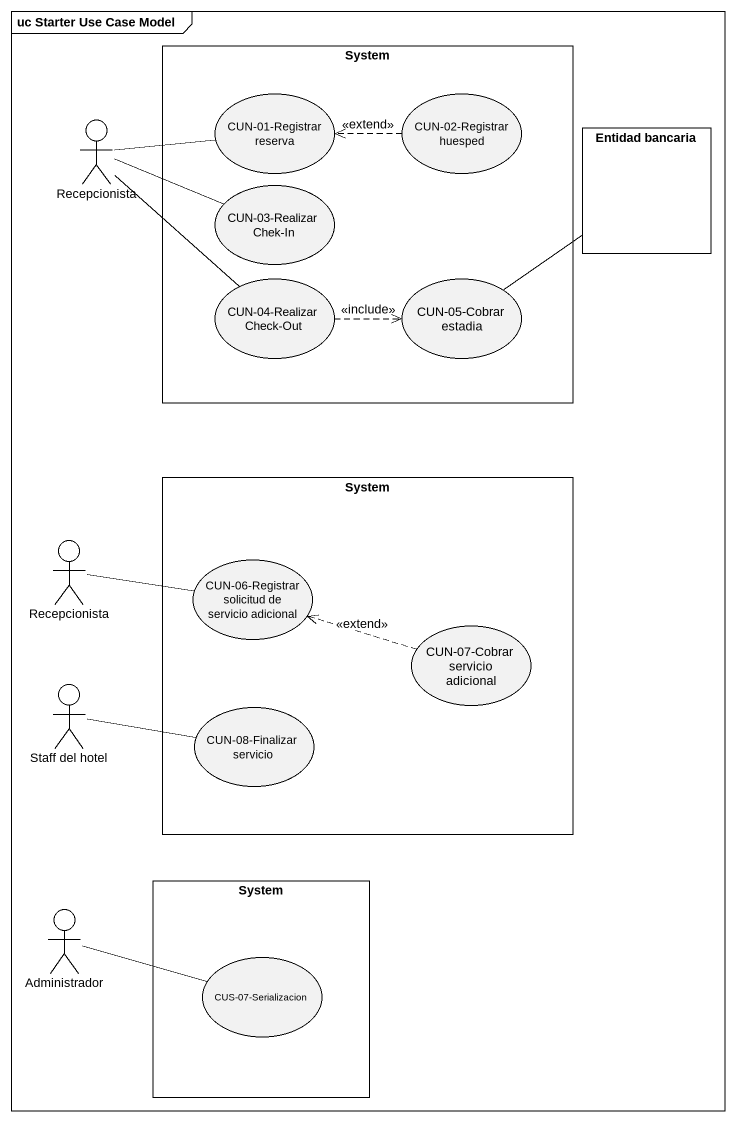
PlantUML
@startuml
mainframe uc Starter Use Case Model
rectangle System {
  usecase "CUN-01-Registrar reserva" as CUN_01_Registrar_reserva
  usecase "CUN-02-Registrar huesped" as CUN_02_Registrar_huesped
  usecase "CUN-03-Realizar Chek-In" as CUN_03_Realizar_Chek_In
  usecase "CUN-04-Realizar Check-Out" as CUN_04_Realizar_Check_Out
  usecase "CUN-05-Cobrar estadia" as CUN_05_Cobrar_estadia
}
actor Recepcionista
rectangle "Entidad bancaria" as Entidad_bancaria
rectangle "System" as System_2 {
  usecase "CUN-06-Registrar solicitud de servicio adicional" as CUN_06_Registrar_solicitud
  usecase "CUN-07-Cobrar servicio adicional" as CUN_07_Cobrar_servicio
  usecase "CUN-08-Finalizar servicio" as CUN_08_Finalizar_servicio
}
actor "Recepcionista" as Recepcionista_2
actor "Staff del hotel" as Staff_del_hotel
rectangle "System" as System_3 {
  usecase "CUS-07-Serializacion" as CUS_07_Serializacion
}
actor Administrador
CUN_02_Registrar_huesped .left.> CUN_01_Registrar_reserva : <<extend>>
Recepcionista -right- CUN_01_Registrar_reserva
Recepcionista -right- CUN_03_Realizar_Chek_In
Recepcionista -- CUN_04_Realizar_Check_Out
Entidad_bancaria -- CUN_05_Cobrar_estadia
CUN_04_Realizar_Check_Out .right.> CUN_05_Cobrar_estadia : <<include>>
Recepcionista_2 -right- CUN_06_Registrar_solicitud
CUN_07_Cobrar_servicio .left.> CUN_06_Registrar_solicitud : <<extend>>
Staff_del_hotel -right- CUN_08_Finalizar_servicio
Administrador -right- CUS_07_Serializacion
@enduml
